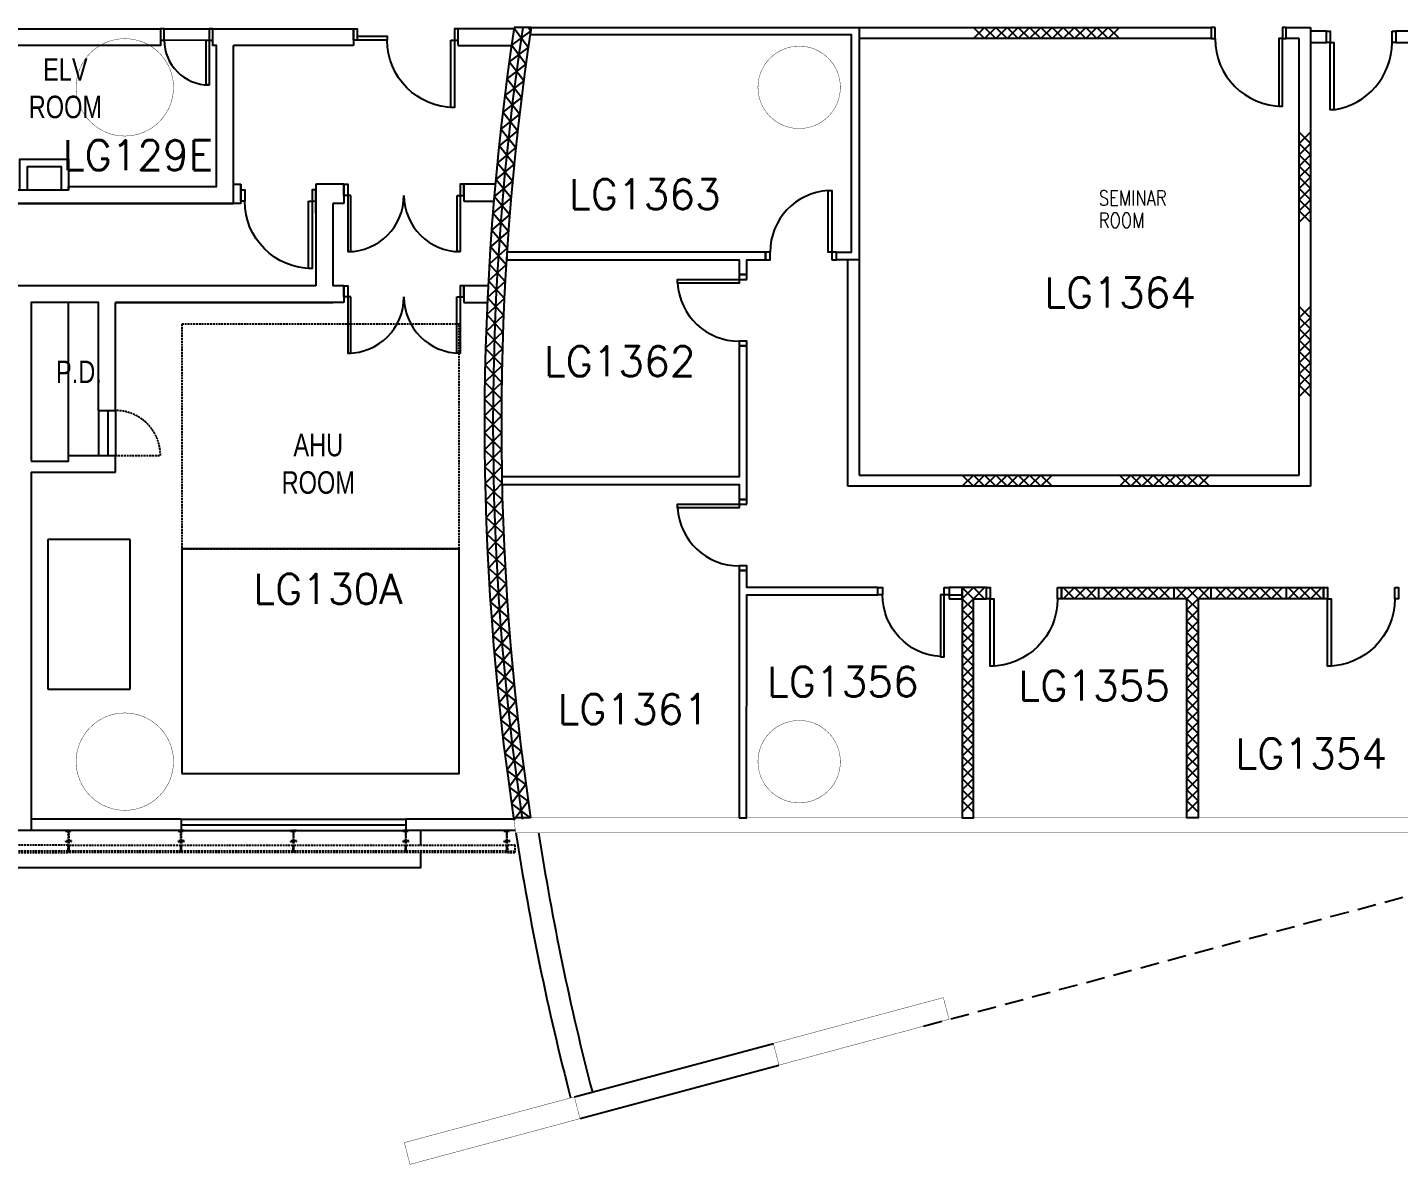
# Model space of a CAD drawing. Extents: x -163000 to 184253, y -124935 to 90032.
# Drawn here: x -103300 to -85000, y 1422 to 16600 of the extents above; entities that cross this region are included whole.
import ezdxf

# ---------------------------------------------------------------- set-up
doc = ezdxf.new("R2010")
doc.units = 0
doc.header["$LTSCALE"] = 1000
doc.header["$MEASUREMENT"] = 0
doc.linetypes.add('HIDDEN', pattern=[0.375, 0.25, -0.125])
doc.layers.get('0').update_dxf_attribs({"linetype": 'CONTINUOUS'})
for name, color, linetype in [('17', 7, 'CONTINUOUS'), ('1867-BASE$0$EXISTING BASE', 1, 'CONTINUOUS'), ('20', 7, 'CONTINUOUS'), ('21', 7, 'CONTINUOUS'), ('22', 7, 'CONTINUOUS'), ('23', 7, 'CONTINUOUS'), ('30', 7, 'CONTINUOUS'), ('41', 7, 'CONTINUOUS'), ('48', 7, 'CONTINUOUS'), ('6', 7, 'CONTINUOUS'), ('A-glaz', 1, 'CONTINUOUS'), ('A-WallExt', 3, 'CONTINUOUS'), ('dr', 1, 'CONTINUOUS'), ('fence', 1, 'CONTINUOUS'), ('LG1$0$wall to be demolish', 7, 'CONTINUOUS'), ('ROOM-NO', 4, 'CONTINUOUS'), ('wal', 3, 'CONTINUOUS'), ('walc', 1, 'CONTINUOUS')]:
    doc.layers.add(name, color=color, linetype=linetype)
doc.layers.add('omitted', color=9, linetype='CONTINUOUS', plot=False)
doc.layers.add('text', color=4, linetype='CONTINUOUS', lineweight=18)
doc.styles.get("Standard").update_dxf_attribs({"font": 'romans.shx', "width": 0.75})

# ---------------------------------------------------------------- blocks, each defined once
blk = doc.blocks.new('H900')
at = {"layer": '22', "color": 10, "linetype": 'Continuous'}
for points in [[(0, 0), (0.15, 0.15), (0.3, 0), (0.45, 0.15), (0.6, 0), (0.75, 0.15), (0.9, 0)], [(0, 0.15), (0.15, 0), (0.3, 0.15), (0.45, 0), (0.6, 0.15), (0.75, 0), (0.9, 0.15)]]:
    blk.add_lwpolyline(points, dxfattribs=at)
blk = doc.blocks.new('H450')
at = {"layer": '22', "color": 1, "linetype": 'Continuous'}
for points in [[(0, 0.15), (0.15, 0), (0.3, 0.15), (0.45, 0)], [(0, 0), (0.15, 0.15), (0.3, 0), (0.45, 0.15)]]:
    blk.add_lwpolyline(points, dxfattribs=at)
blk = doc.blocks.new('D1000B')
at = {"layer": '30', "linetype": 'Continuous'}
for points in [[(0.05, 0.15), (0.1, 0.15), (0.1, 1.05), (0.05, 1.05)], [(0, 0), (0.05, 0), (0.05, 0.15), (0, 0.15)], [(0.95, 0), (1, 0), (1, 0.15), (0.95, 0.15)]]:
    blk.add_lwpolyline(points, close=True, dxfattribs=at)
blk.add_arc((0.05, 0.15), 0.9, 0, 90, dxfattribs=at)
blk = doc.blocks.new('D22P2')
at = {"layer": '41', "color": 10, "linetype": 'Continuous'}
for points in [[(-0.0627, 0.0999), (-0.1127, 0.0999), (-0.1127, 0.9249), (-0.0627, 0.925)], [(-0.9501, -0.0001), (-0.8876, 0), (-0.8876, 0.0999), (-0.9502, 0.0999)], [(-0.9501, -0.0001), (-0.8876, 0), (-0.8876, 0.0999), (-0.9502, 0.0999)], [(-0.0626, 0), (0, 0), (-0.0001, 0.0999), (-0.0627, 0.0999)]]:
    blk.add_lwpolyline(points, close=True, dxfattribs=at)
blk.add_arc((-0.062665, 0.099907), 0.824986, 93.477303, 179.998389, dxfattribs=at)
blk = doc.blocks.new('H300')
at = {"layer": '22', "color": 1, "linetype": 'Continuous'}
for points in [[(0, 0), (0.15, 0.15), (0.3, 0)], [(0, 0.15), (0.15, 0), (0.3, 0.15)]]:
    blk.add_lwpolyline(points, dxfattribs=at)
blk = doc.blocks.new('H1050')
at = {"layer": '22', "color": 10, "linetype": 'Continuous'}
for points in [[(0, 0.15), (0.15, 0), (0.3, 0.15), (0.45, 0), (0.6, 0.15), (0.75, 0), (0.9, 0.15), (1.05, 0)], [(0, 0), (0.15, 0.15), (0.3, 0), (0.45, 0.15), (0.6, 0), (0.75, 0.15), (0.9, 0), (1.05, 0.15)]]:
    blk.add_lwpolyline(points, dxfattribs=at)
blk = doc.blocks.new('H1200')
at = {"layer": '22', "color": 10, "linetype": 'Continuous'}
for points in [[(0, 0), (0.15, 0.15), (0.3, 0), (0.45, 0.15), (0.6, 0), (0.75, 0.15), (0.9, 0), (1.05, 0.15), (1.2, 0)], [(0, 0.15), (0.15, 0), (0.3, 0.15), (0.45, 0), (0.6, 0.15), (0.75, 0), (0.9, 0.15), (1.05, 0), (1.2, 0.15)]]:
    blk.add_lwpolyline(points, dxfattribs=at)
blk = doc.blocks.new('H750')
at = {"layer": '22', "color": 10, "linetype": 'Continuous'}
for points in [[(0, 0.15), (0.15, 0), (0.3, 0.15), (0.45, 0), (0.6, 0.15), (0.75, 0)], [(0, 0), (0.15, 0.15), (0.3, 0), (0.45, 0.15), (0.6, 0), (0.75, 0.15)]]:
    blk.add_lwpolyline(points, dxfattribs=at)
blk = doc.blocks.new('d900')
at = {"layer": 'dr', "linetype": 'Continuous'}
for points in [[(-113867, -86406), (-113867, -86356), (-114767, -86356), (-114767, -86406)], [(-113717, -86306), (-113717, -86356), (-113867, -86356), (-113867, -86306)]]:
    blk.add_lwpolyline(points, close=True, dxfattribs=at)
blk.add_arc((-113867, -86356), 900, 180, 270, dxfattribs=at)
blk = doc.blocks.new('s2118a')
at = {"layer": '17', "color": 10, "linetype": 'Continuous'}
for points in [[(-92500, 13600), (-92299.9, 13600), (-92299.9, 16500.1), (-93299.9, 16500.1), (-96584, 16500.1), (-96584, 16600.1), (-93199.9, 16600.1), (-92199.9, 16600.1), (-92199.9, 13600), (-92199.9, 13500.1), (-92500, 13500.1)], [(-93799.8, 13300), (-93699.9, 13300), (-93699.9, 13500.1), (-93450, 13500.1), (-93450.1, 13600), (-93699.9, 13600.1), (-93799.8, 13600.1), (-96899.8, 13600.1), (-96899.9, 13500.1), (-93799.9, 13500.1)], [(-93799.8, 10300), (-93699.8, 10300), (-93699.8, 12350), (-93799.8, 12349.9), (-93799.9, 10600.1), (-96967, 10600.1), (-96967, 10500.1), (-93799.9, 10500.1)], [(-93799.9, 6050.1), (-93701.8, 6050.1), (-93699.9, 9025.1), (-91950.1, 9025.2), (-91950, 9125.1), (-93699.9, 9125.1), (-93699.8, 9350), (-93799.8, 9349.9)], [(-90824.9, 9125.1), (-90999.9, 9125.1), (-90999.9, 9025.1), (-90824.9, 9025.1)]]:
    blk.add_lwpolyline(points, close=True, dxfattribs=at)
at = {"layer": '1867-BASE$0$EXISTING BASE', "linetype": 'Continuous'}
for points in [[(-85962.9, 16550.1), (-85912.9, 16550.1), (-85912.9, 16400.1), (-85962.9, 16400.1)], [(-85086.9, 16550.1), (-85036.9, 16550.1), (-85036.9, 16400.1), (-85086.9, 16400.1)], [(-85912.9, 16400.1), (-85862.9, 16400.1), (-85862.9, 15500.1), (-85912.9, 15500.1)]]:
    blk.add_lwpolyline(points, close=True, dxfattribs=at)
blk.add_lwpolyline([(-85862.9, 15500.1, 0.370403647), (-85086.9, 16400.1, -0.636748227)], format="xyb", dxfattribs=at)
blk.add_lwpolyline([(-85862.9, 16400.1), (-85862.9, 15500.1)], dxfattribs=at)
at = {"layer": '20', "color": 10, "linetype": 'Continuous'}
for p, q in [((-92199.9, 16600.1), (-87499.9, 16600.1)), ((-87499.9, 16600.1), (-87499.9, 16450.1)), ((-86499.9, 16450.1), (-86499.9, 16600.1)), ((-86499.9, 16600.1), (-86174.9, 16600.1)), ((-86174.9, 16600.1), (-86174.9, 10475.1)), ((-87499.9, 16450.1), (-92199.9, 16450.1)), ((-86324.9, 16450.1), (-86499.9, 16450.1)), ((-86324.9, 10625.1), (-86324.9, 16450.1)), ((-92349.9, 10475.1), (-92349.9, 13500.1)), ((-92199.9, 13500.1), (-92199.9, 10625.1)), ((-92199.9, 10625.1), (-86324.9, 10625.1)), ((-86174.9, 10475.1), (-92349.9, 10475.1))]:
    blk.add_line(p, q, dxfattribs=at)
at = {"layer": '20', "color": 14, "linetype": 'Continuous'}
for p, q in [((-96584.3, 6050.1), (-96811.8, 6050.1)), ((-96000.2, 2325.4), (-93344.5, 3040.1)), ((-95924.8, 2035), (-93269.1, 2749.7))]:
    blk.add_line(p, q, dxfattribs=at)
at = {"layer": '20', "color": 1}
for points in [[(-86174.9, 16550.1), (-86174.9, 16400.1), (-85962.9, 16400.1), (-85962.9, 16550.1)], [(-84824.9, 16550.1), (-85036.9, 16550.1), (-85036.9, 16400.1), (-84824.9, 16400.1)]]:
    blk.add_lwpolyline(points, close=True, dxfattribs=at)
at = {"layer": '20', "color": 10, "linetype": 'HIDDEN'}
blk.add_lwpolyline([(-90824.9, 9125.1), (-90999.9, 9125.1), (-90999.9, 8975.1), (-90824.9, 8975.1)], close=True, dxfattribs=at)
at = {"layer": '20', "color": 10, "linetype": 'Continuous'}
blk.add_lwpolyline([(-90824.9, 9125.1), (-90824.9, 6050.1), (-90674.9, 6050.1), (-90674.9, 8975.1), (-90499.9, 8975.1), (-90499.9, 9125.1), (-90824.9, 9125.1)], dxfattribs=at)
for points in [[(-89499.9, 9125.1), (-85999.9, 9125.1), (-85999.9, 8975.1), (-87674.9, 8975.1), (-87674.9, 6050.1), (-87824.9, 6050.1), (-87824.9, 8975.1), (-89499.9, 8975.1)], [(-88999.9, 9125.1), (-87999.9, 9125.1), (-87999.9, 8975.1), (-88999.9, 8975.1)], [(-87499.9, 9125.1), (-86499.9, 9125.1), (-86499.9, 8975.1), (-87499.9, 8975.1)]]:
    blk.add_lwpolyline(points, close=True, dxfattribs=at)
at = {"layer": '20', "color": 10, "linetype": 'Continuous', "const_width": 5}
for points in [[(-81749.9, 6050.1), (-96811.8, 6050.1)], [(-81749.9, 5850.1), (-96781.4, 5850.1)]]:
    blk.add_lwpolyline(points, dxfattribs=at)
at = {"layer": '20', "color": 14, "linetype": 'Continuous', "const_width": 5}
blk.add_lwpolyline([(-96811.762, 6050.107, 0.001417), (-96781.446, 5850.101, 0.001417)], format="xyb", dxfattribs=at)
at = {"layer": '20', "color": 10, "linetype": 'Continuous', "const_width": 5}
blk.add_lwpolyline([(-96811.762, 6050.107, 0.001417), (-96781.445, 5850.094, 0.001417)], format="xyb", dxfattribs=at)
at = {"layer": '20', "color": 14, "linetype": 'Continuous', "const_width": 5}
for points in [[(-91075.1, 3650.8), (-93344.5, 3040.1)], [(-90999.8, 3360.4), (-91075.1, 3650.8)], [(-90999.8, 3360.4), (-93269.1, 2749.7)], [(-93269.1, 2749.7), (-93344.5, 3040.1)], [(-98269.5, 1714.8), (-96000.2, 2325.4)], [(-95924.8, 2035), (-96000.2, 2325.4)], [(-98194.1, 1424.4), (-95924.8, 2035)], [(-98194.1, 1424.4), (-98269.5, 1714.8)]]:
    blk.add_lwpolyline(points, dxfattribs=at)
at = {"layer": '20', "color": 14, "linetype": 'Continuous'}
for radius, start, end in [(35700, 171.4623439, 188.456514), (35475, 171.4077855, 188.510553)]:
    blk.add_arc((-61499.9, 11300.1), radius, start, end, dxfattribs=at)
at = {"layer": '21', "color": 1}
blk.add_line((-96576.753, 16600.1), (-96804.291, 16600.1), dxfattribs=at)
at = {"layer": '21', "color": 1, "linetype": 'Continuous'}
blk.add_arc((-61499.9, 11300.1), 35587, 171.4350307, 188.51055, dxfattribs=at)
at = {"layer": '22', "color": 14, "linetype": 'Continuous'}
for p, q in [((-96583.2, 16553.2), (-96838.7, 16363.5)), ((-96787.656, 16600.1), (-96805.9, 16586.7)), ((-96616.1, 16330.6), (-96805.8, 16586.1)), ((-96583.5, 16552.6), (-96618.37, 16600.1)), ((-96615.7, 16331.2), (-96870.2, 16140.1)), ((-96647.4, 16108.4), (-96838.5, 16362.9)), ((-96647.2, 16109.6), (-96899.6, 15915.9)), ((-96676.6, 15886.5), (-96870.3, 16138.9)), ((-96676.8, 15887.2), (-96928.2, 15692.1)), ((-96704.9, 15663.9), (-96900, 15915.3)), ((-96705, 15664.5), (-96955.3, 15468.1)), ((-96731.9, 15441.2), (-96928.3, 15691.5)), ((-96731.8, 15441.7), (-96981.1, 15244)), ((-96757.5, 15218.2), (-96955.3, 15467.5)), ((-96757.2, 15218.8), (-97005.4, 15019.7)), ((-96781.8, 14995.1), (-96980.9, 15243.4)), ((-96803.9, 14772.4), (-97005.6, 15018.5)), ((-96781.7, 14996.3), (-97027.8, 14794.6)), ((-96804.2, 14773.1), (-97049.3, 14570)), ((-96825.2, 14549), (-97028.3, 14794.1)), ((-96825.4, 14549.6), (-97069.3, 14345.3)), ((-96845.2, 14325.5), (-97049.5, 14569.5)), ((-96845.1, 14326.1), (-97087.9, 14120.5)), ((-96863.7, 14101.9), (-97069.3, 14344.7)), ((-96863.5, 14102.5), (-97105.2, 13895.6)), ((-96880.9, 13878.1), (-97087.8, 14119.9)), ((-96880.4, 13878.7), (-97121.1, 13670.5)), ((-96896.7, 13654.3), (-97104.8, 13894.9)), ((-96896.4, 13655.5), (-97134.8, 13444.7)), ((-96910.3, 13430.9), (-97121, 13669.3)), ((-96910.5, 13431.5), (-97147.7, 13219.5)), ((-96923.1, 13206.9), (-97135.1, 13444.2)), ((-96923.1, 13207.5), (-97159.3, 12994.2)), ((-96934.6, 12982.8), (-97147.8, 13218.9)), ((-96944.6, 12758.6), (-97159.1, 12993.6)), ((-96934.4, 12983.4), (-97169.4, 12768.8)), ((-96944.3, 12759.2), (-97178.2, 12543.4)), ((-96953.3, 12534.4), (-97169.1, 12768.2)), ((-96953.2, 12535.5), (-97184.8, 12317.3)), ((-96959.9, 12310.6), (-97178.1, 12542.2)), ((-96960.2, 12311.2), (-97190.6, 12091.8)), ((-96965.6, 12086.3), (-97185.1, 12316.7)), ((-96965.7, 12086.9), (-97195, 11866.2)), ((-96970, 11862), (-97190.7, 12091.2)), ((-96969.9, 11862.6), (-97198, 11640.7)), ((-96973, 11637.6), (-97194.9, 11865.6)), ((-96972.7, 11638.2), (-97199.6, 11415.1)), ((-96974.6, 11413.2), (-97197.7, 11640.1)), ((-96974.1, 11189.4), (-97199.6, 11413.9)), ((-96974.6, 11414.4), (-97199.1, 11188.9)), ((-96972.8, 10965), (-97199.5, 11188.3)), ((-96974.5, 11190), (-97197.7, 10963.3)), ((-96970, 10740.6), (-97197.9, 10962.7)), ((-96972.9, 10965.6), (-97195, 10737.7)), ((-96965.9, 10516.2), (-97194.9, 10737.1)), ((-96970, 10741.2), (-97190.8, 10512.1)), ((-96960.4, 10291.9), (-97190.6, 10511.5)), ((-96965.7, 10516.8), (-97185.3, 10286.6)), ((-96952.9, 10068.2), (-97185.4, 10285.4)), ((-96960.6, 10293.1), (-97177.8, 10060.5)), ((-96953.3, 10068.8), (-97169.2, 9835.1)), ((-96944.4, 9844), (-97178.1, 10059.9)), ((-96934.6, 9619.8), (-97169.4, 9834.5)), ((-96944.7, 9844.6), (-97159.3, 9609.7)), ((-96923.3, 9395.7), (-97159.3, 9609.1)), ((-96934.6, 9620.4), (-97148.1, 9384.4)), ((-96910.7, 9171.6), (-97147.9, 9383.8)), ((-96923.2, 9396.3), (-97135.4, 9159.1)), ((-96896.7, 8947.7), (-97135, 9158.6)), ((-96910.4, 9172.2), (-97121.3, 8934)), ((-96880.7, 8724.4), (-97121.2, 8932.8)), ((-96896.7, 8948.8), (-97105.1, 8708.4)), ((-96863.7, 8500.7), (-97105.3, 8707.8)), ((-96881, 8725), (-97088.1, 8483.4)), ((-96845.4, 8277), (-97088.1, 8482.8)), ((-96863.9, 8501.3), (-97069.7, 8258.6)), ((-96825.7, 8053.5), (-97069.5, 8258)), ((-96845.4, 8277.6), (-97049.9, 8033.8)), ((-96825.5, 8054.1), (-97028.7, 7809.2)), ((-96804.6, 7830.1), (-97049.5, 8033.3)), ((-96781.6, 7607.4), (-97028.6, 7808)), ((-96804.8, 7831.2), (-97005.4, 7584.2)), ((-96757.6, 7384.3), (-97005.6, 7583.6)), ((-96782, 7608), (-96981.2, 7359.9)), ((-96732.2, 7161.4), (-96981.3, 7359.3)), ((-96757.8, 7384.9), (-96955.7, 7135.8)), ((-96732.2, 7162), (-96928.8, 6911.8)), ((-96705.4, 6938.6), (-96955.6, 7135.2)), ((-96677.3, 6715.9), (-96928.5, 6911.2)), ((-96705.2, 6939.2), (-96900.5, 6688)), ((-96647.2, 6494.2), (-96900.5, 6686.8)), ((-96677.6, 6717.1), (-96870.2, 6463.8)), ((-96616.2, 6271.9), (-96870.5, 6463.2)), ((-96647.7, 6494.7), (-96838.9, 6240.4)), ((-96583.7, 6049.9), (-96839, 6239.8)), ((-96616.4, 6272.5), (-96806.3, 6017.2))]:
    blk.add_line(p, q, dxfattribs=at)
at = {"layer": '23', "color": 14, "linetype": 'HIDDEN'}
blk.add_line((-91338.8, 3269.3), (-81749.8, 5850.1), dxfattribs=at)
at = {"layer": '23', "color": 14}
for radius, start in [(35700, 188.781183), (35400, 188.856183)]:
    blk.add_arc((-61499.9, 11300.1), radius, start, 194.582022, dxfattribs=at)
at = {"layer": '48', "color": 12, "linetype": 'Continuous', "const_width": 5}
for points in [[(-101349.9, 15800.1, 1), (-102649.9, 15800.1, 1)], [(-101349.9, 6800.1, 1), (-102649.9, 6800.1, 1)]]:
    blk.add_lwpolyline(points, format="xyb", close=True, dxfattribs=at)
at = {"layer": '6', "color": 14, "linetype": 'Continuous', "const_width": 5}
for points in [[(-92449.9, 15800.1, 1), (-93549.9, 15800.1, 1)], [(-92449.9, 6800.1, 1), (-93549.9, 6800.1, 1)]]:
    blk.add_lwpolyline(points, format="xyb", close=True, dxfattribs=at)
at = {"layer": 'A-glaz'}
for p, q in [((-103027.021, 9765.914), (-103027.021, 7765.914)), ((-101927.021, 9765.914), (-103027.021, 9765.914)), ((-101927.021, 7765.914), (-101927.021, 9765.914)), ((-103027.021, 7765.914), (-101927.021, 7765.914))]:
    blk.add_line(p, q, dxfattribs=at)
blk.add_lwpolyline([(-101237.114, 6640.999), (-97537.114, 6640.999), (-97537.114, 9640.999), (-101237.114, 9640.999)], close=True, dxfattribs=at)
at = {"layer": 'A-WallExt'}
for p, q in [((-97549.875, 16357.123), (-96839.912, 16357.132)), ((-102224.9, 13152.087), (-103499.9, 13152.084)), ((-102124.9, 12927.072), (-99224.919, 12927.082)), ((-102124.9, 12927.072), (-99224.919, 12927.082)), ((-102124.9, 11487.072), (-102124.9, 12927.075)), ((-102124.9, 12927.071), (-99224.919, 12927.071)), ((-102349.9, 11487.084), (-102124.9, 11487.072)), ((-102349.934, 10887.084), (-102124.934, 10887.072)), ((-102124.9, 10662.084), (-102124.9, 10887.072)), ((-103249.9, 10662.084), (-102124.9, 10662.084)), ((-103249.9, 5882.129), (-103499.9, 5882.129)), ((-101249.9, 5882.129), (-103249.9, 5882.129)), ((-96789.133, 5882.126), (-98249.9, 5882.127))]:
    blk.add_line(p, q, dxfattribs=at)
for points in [[(-102349.9, 11487.084), (-102349.9, 12927.075), (-103249.9, 12927.075), (-103249.9, 10812.084)], [(-103249.9, 10812.084), (-102749.9, 10812.084), (-102749.9, 10887.084), (-102349.9, 10887.084)]]:
    blk.add_lwpolyline(points, dxfattribs=at)
at = {"layer": 'dr', "linetype": 'ByBlock'}
for p, q in [((-101474.868, 16582.044), (-100824.868, 16582.41)), ((-101474.868, 16432.044), (-100824.793, 16432.41))]:
    blk.add_line(p, q, dxfattribs=at)
at = {"layer": 'dr'}
for p, q in [((-102349.9, 11487.079), (-102349.934, 10887.079)), ((-102224.9, 11487.072), (-102224.934, 10887.072)), ((-102124.9, 11487.072), (-102124.934, 10887.072))]:
    blk.add_line(p, q, dxfattribs=at)
at = {"layer": 'dr', "linetype": 'Continuous'}
for points in [[(-101474.868, 16582.044), (-101524.868, 16582.044), (-101524.868, 16432.044), (-101474.868, 16432.044)], [(-100824.868, 16582.044), (-100874.868, 16582.044), (-100874.868, 16432.044), (-100824.868, 16432.044)], [(-98949.874, 16582.105), (-98899.874, 16582.105), (-98899.874, 16432.105), (-98949.874, 16432.105)], [(-100916.535, 16432.044), (-100874.868, 16432.044), (-100874.868, 15832.044), (-100916.535, 15832.044)], [(-99074.869, 14507.202), (-99024.869, 14507.202), (-99024.869, 14357.202), (-99074.869, 14357.202)], [(-97474.869, 14507.202), (-97524.869, 14507.202), (-97524.869, 14357.202), (-97474.869, 14357.202)], [(-100449.87, 14432.199), (-100399.87, 14432.199), (-100399.87, 14282.199), (-100449.87, 14282.199)], [(-100449.87, 14432.199), (-100399.87, 14432.199), (-100399.87, 14282.199), (-100449.87, 14282.199)], [(-98983.202, 14357.202), (-99024.869, 14357.202), (-99024.869, 13607.202), (-98983.202, 13607.202)], [(-97566.535, 14357.202), (-97524.869, 14357.202), (-97524.869, 13607.202), (-97566.535, 13607.202)], [(-99074.921, 13152.209), (-99024.921, 13152.209), (-99024.921, 13002.209), (-99074.921, 13002.209)], [(-98983.255, 13002.209), (-99024.921, 13002.209), (-99024.921, 12252.209), (-98983.255, 12252.209)], [(-97566.588, 13002.209), (-97524.921, 13002.209), (-97524.921, 12252.209), (-97566.588, 12252.209)], [(-97474.921, 13152.209), (-97524.921, 13152.209), (-97524.921, 13002.209), (-97474.921, 13002.209)]]:
    blk.add_lwpolyline(points, close=True, dxfattribs=at)
blk.add_lwpolyline([(-98899.882, 16482.105), (-98499.881, 16482.167), (-98499.874, 16432.167), (-98899.874, 16432.105)], dxfattribs=at)
at = {"layer": 'dr', "linetype": 'HIDDEN', "ltscale": 0.1}
blk.add_lwpolyline([(-102124.9, 10887.072), (-101524.9, 10887.038, 0.414230043), (-102124.9, 11487.072)], format="xyb", dxfattribs=at)
at = {"layer": 'dr', "linetype": 'Continuous'}
for centre, radius, start, end in [((-100874.868, 16432.044), 600, 180, 270), ((-99024.869, 14357.202), 750, 270, 0), ((-97524.869, 14357.202), 750, 180, 270), ((-99024.921, 13002.209), 750, 270, 0), ((-97524.921, 13002.209), 750, 180, 270)]:
    blk.add_arc(centre, radius, start, end, dxfattribs=at)
at = {"layer": 'fence'}
for points in [[(-113324.9, 14882.127), (-113324.9, 14282.126), (-114149.9, 14282.126), (-114149.9, 5387.129), (-98049.9, 5387.129), (-98049.9, 5587.129)], [(-98049.9, 5687.129), (-98049.9, 5882.127)]]:
    blk.add_lwpolyline(points, dxfattribs=at)
at = {"layer": 'LG1$0$wall to be demolish', "color": 1, "linetype": 'HIDDEN', "ltscale": 0.1}
blk.add_lwpolyline([(-101237.114, 9640.999), (-97537.114, 9640.999), (-97537.114, 12640.999), (-101237.114, 12640.999)], close=True, dxfattribs=at)
at = {"layer": 'omitted', "linetype": 'HIDDEN', "ltscale": 0.1}
for p, q in [((-102756.9, 5607.129), (-103774.9, 5607.129)), ((-101256.9, 5607.129), (-102742.9, 5607.129)), ((-99756.9, 5607.129), (-101242.9, 5607.129)), ((-98256.9, 5607.129), (-99742.9, 5607.129)), ((-96906.9, 5607.129), (-98242.9, 5607.129)), ((-96892.9, 5607.129), (-96789.427, 5607.129))]:
    blk.add_line(p, q, dxfattribs=at)
for points in [[(-103794.9, 5587.129), (-102756.9, 5587.129), (-102756.9, 5687.129), (-103694.9, 5687.129), (-103694.9, 6625.129), (-103794.9, 6625.129), (-103794.9, 5587.129)], [(-102789.9, 5732.128), (-102709.9, 5732.128), (-102709.9, 5742.128), (-102744.9, 5742.128), (-102744.9, 5872.128), (-102709.9, 5872.128), (-102709.9, 5882.128), (-102789.9, 5882.128), (-102789.9, 5882.128), (-102789.9, 5872.128), (-102754.9, 5872.128), (-102754.9, 5742.128), (-102789.9, 5742.128), (-102789.9, 5732.128)], [(-101289.9, 5732.129), (-101209.9, 5732.129), (-101209.9, 5742.129), (-101244.9, 5742.129), (-101244.9, 5872.129), (-101209.9, 5872.129), (-101209.9, 5882.129), (-101289.9, 5882.129), (-101289.9, 5882.129), (-101289.9, 5872.129), (-101254.9, 5872.129), (-101254.9, 5742.129), (-101289.9, 5742.129), (-101289.9, 5732.129)], [(-99789.9, 5732.129), (-99709.9, 5732.129), (-99709.9, 5742.129), (-99744.9, 5742.129), (-99744.9, 5872.129), (-99709.9, 5872.129), (-99709.9, 5882.129), (-99789.9, 5882.129), (-99789.9, 5882.129), (-99789.9, 5872.129), (-99754.9, 5872.129), (-99754.9, 5742.129), (-99789.9, 5742.129), (-99789.9, 5732.129)], [(-98289.9, 5732.129), (-98209.9, 5732.129), (-98209.9, 5742.129), (-98244.9, 5742.129), (-98244.9, 5872.129), (-98209.9, 5872.129), (-98209.9, 5882.129), (-98289.9, 5882.129), (-98289.9, 5882.129), (-98289.9, 5872.129), (-98254.9, 5872.129), (-98254.9, 5742.129), (-98289.9, 5742.129), (-98289.9, 5732.129)], [(-96939.9, 5732.129), (-96859.9, 5732.129), (-96859.9, 5742.129), (-96894.9, 5742.129), (-96894.9, 5872.129), (-96859.9, 5872.129), (-96859.9, 5882.129), (-96939.9, 5882.129), (-96939.9, 5882.129), (-96939.9, 5872.129), (-96904.9, 5872.129), (-96904.9, 5742.129), (-96939.9, 5742.129), (-96939.9, 5732.129)], [(-102754.9, 5732.128), (-102754.9, 5632.128), (-102744.9, 5632.128), (-102744.9, 5732.128)], [(-102742.9, 5687.129), (-101256.9, 5687.129), (-101256.9, 5587.129), (-102742.9, 5587.129), (-102742.9, 5687.129)], [(-101254.9, 5732.129), (-101254.9, 5632.129), (-101244.9, 5632.129), (-101244.9, 5732.129)], [(-101242.9, 5687.129), (-99756.9, 5687.129), (-99756.9, 5587.129), (-101242.9, 5587.129), (-101242.9, 5687.129)], [(-99754.9, 5732.129), (-99754.9, 5632.129), (-99744.9, 5632.129), (-99744.9, 5732.129)], [(-99742.9, 5687.129), (-98256.9, 5687.129), (-98256.9, 5587.129), (-99742.9, 5587.129), (-99742.9, 5687.129)], [(-98254.9, 5732.129), (-98254.9, 5632.129), (-98244.9, 5632.129), (-98244.9, 5732.129)], [(-98242.9, 5687.129), (-96906.9, 5687.129), (-96906.9, 5587.129), (-98242.9, 5587.129), (-98242.9, 5687.129)], [(-96904.9, 5732.129), (-96904.9, 5632.129), (-96894.9, 5632.129), (-96894.9, 5732.129)], [(-96789.427, 5687.129), (-96892.9, 5687.129), (-96892.9, 5587.129), (-96789.427, 5587.129), (-96789.427, 5687.129)]]:
    blk.add_lwpolyline(points, dxfattribs=at)
at = {"layer": 'wal'}
for p, q in [((-100824.875, 16582.042), (-98949.874, 16582.104)), ((-98949.874, 16582.104), (-98949.874, 16357.166)), ((-97549.875, 16357.123), (-97549.872, 16582.165)), ((-96806.981, 16582.15), (-97549.872, 16582.165)), ((-98949.874, 16357.166), (-100549.875, 16357.175)), ((-100549.9, 14507.074), (-100449.87, 14507.31)), ((-100449.87, 14507.199), (-100449.87, 14252.045)), ((-100449.87, 14282.199), (-100449.87, 14507.198)), ((-100449.87, 14282.199), (-100449.87, 14507.198)), ((-99449.837, 14507.202), (-99449.873, 13152.094)), ((-99074.875, 14507.202), (-99449.837, 14507.202)), ((-99074.875, 14507.202), (-99074.875, 14252.051)), ((-97055.553, 14507.202), (-97474.875, 14507.201)), ((-97474.875, 14507.202), (-97474.875, 14282.202)), ((-97474.875, 14282.202), (-97075.131, 14282.202)), ((-100449.87, 14252.061), (-106149.905, 14252.083)), ((-99449.873, 14121.969), (-99449.871, 14252.051)), ((-99074.875, 14252.088), (-99224.873, 14252.088)), ((-99224.873, 14252.088), (-99224.873, 13152.209)), ((-99449.873, 13152.094), (-102224.9, 13152.087)), ((-99449.918, 13152.094), (-102149.9, 13152.087)), ((-99449.873, 13152.094), (-102149.9, 13152.087)), ((-99449.919, 13152.084), (-102149.9, 13152.075)), ((-99074.921, 13152.209), (-99224.873, 13152.209)), ((-99074.921, 13152.209), (-99074.921, 12927.045)), ((-97151.824, 13152.21), (-97474.921, 13152.208)), ((-97474.921, 13152.209), (-97474.921, 12927.082)), ((-99224.919, 12927.082), (-102124.9, 12927.075)), ((-99224.873, 12927.071), (-102124.9, 12927.073)), ((-99074.921, 12927.082), (-99224.919, 12927.082)), ((-97474.921, 12927.082), (-97162.807, 12927.082)), ((-103249.9, 10662.084), (-103249.9, 5882.129)), ((-101249.9, 6032.128), (-103249.9, 6032.128)), ((-101249.9, 6032.128), (-101249.9, 5882.13)), ((-98249.9, 6032.128), (-98249.9, 5882.13)), ((-96811.711, 6032.126), (-98249.9, 6032.126))]:
    blk.add_line(p, q, dxfattribs=at)
for points in [[(-106899.941, 16582.016), (-106899.941, 14252.086), (-100549.898, 14252.064), (-100549.875, 16357.175)], [(-103649.95, 16032.323), (-103649.95, 16582.336), (-101524.868, 16582.098), (-101524.868, 16357.164), (-103499.95, 16357.383), (-103499.95, 14432.199)], [(-103499.95, 14432.199), (-102749.893, 14432.082), (-102749.891, 14477.083), (-100774.914, 14477.074), (-100774.877, 16357.13), (-100824.875, 16357.135), (-100824.875, 16582.042)], [(-97474.869, 14507.202), (-97474.875, 14507.202)], [(-97474.915, 13152.209), (-97474.921, 13152.209)]]:
    blk.add_lwpolyline(points, dxfattribs=at)
at = {"layer": 'walc'}
blk.add_line((-102749.9, 10812.084), (-102749.9, 12927.075), dxfattribs=at)
for points in [[(-103399.9, 14432.185), (-103399.893, 14842.178), (-102749.893, 14842.107), (-102749.893, 14432.082)], [(-103299.899, 14432.182), (-103299.899, 14432.182), (-103299.894, 14742.181), (-102849.893, 14742.111), (-102849.893, 14432.082)]]:
    blk.add_lwpolyline(points, dxfattribs=at)
at = {"layer": 'walc', "linetype": 'Continuous'}
for points in [[(-101249.9, 6032.128), (-98249.9, 6032.128)], [(-101249.9, 5957.129), (-98249.9, 5957.128)], [(-101249.9, 5882.129), (-98249.9, 5882.128)]]:
    blk.add_lwpolyline(points, dxfattribs=at)
at = {"xscale": 999.9979999999999, "zscale": 1000}
for name, p, yscale in [('H1200', (-90674.9, 16450.1), 999.9979999999999), ('H750', (-89474.9, 16450.1), 999.9979999999999), ('D22P2', (-92499.9, 13500.1), 999.9979999999999), ('H1200', (-90824.9, 10475.1), 999.9979999999999), ('D22P2', (-90999.9, 9125.1), -999.9979999999999), ('H300', (-90824.9, 8975.1), 999.9979999999999), ('D1000B', (-90499.9, 9125.1), -999.9979999999999), ('H450', (-89474.9, 8975.1), 999.9979999999999), ('H900', (-88949.9, 8975.1), 999.9979999999999), ('H450', (-87974.9, 8975.1), 999.9979999999999), ('H900', (-87449.9, 8975.1), 999.9979999999999), ('H450', (-86474.9, 8975.1), 999.9979999999999), ('D1000B', (-85999.9, 9125.1), -999.9979999999999)]:
    blk.add_blockref(name, p, dxfattribs=dict(at, yscale=yscale))
at = {"xscale": 999.9979999999999, "yscale": 999.9979999999999, "zscale": 1000}
for name, p, rotation in [('D1000B', (-86499.9, 16600.1), 180), ('H1200', (-86324.9, 15200.1), 270), ('D22P2', (-93699.9, 13300.1), 90), ('H1200', (-86174.9, 11675.1), 90), ('H1200', (-87524.9, 10625.1), 180), ('D22P2', (-93699.9, 10300.1), 90), ('H900', (-90824.9, 8975.1), 270), ('H900', (-87824.9, 8975.1), 270), ('H900', (-90824.9, 8075.1), 270), ('H900', (-87824.9, 8075.1), 270), ('H1050', (-90824.9, 7175.1), 270), ('H1050', (-87824.9, 7175.1), 270)]:
    blk.add_blockref(name, p, dxfattribs=dict(at, rotation=rotation))
at = {"layer": 'dr', "linetype": 'Continuous', "xscale": -1, "rotation": 270}
for p in [(-11244.364, 130298.998), (-13144.358, 128149.038), (-13144.358, 128149.038)]:
    blk.add_blockref('d900', p, dxfattribs=at)
at = {"layer": '21', "color": 10, "linetype": 'Continuous', "width": 0.8}
for s, p in [('SEMINAR', (-89000.8, 14224.7)), ('ROOM', (-89000.8, 13924.7))]:
    blk.add_text(s, height=200, dxfattribs=at).set_placement(p)
at = {"layer": 'ROOM-NO'}
for s, p in [('LG129E', (-102827.982, 14694.804)), ('LG1363', (-96071.199, 14172.802)), ('LG1364', (-89727.535, 12862.076)), ('LG1362', (-96406.221, 11943.752)), ('LG130A', (-100284.779, 8904.865)), ('LG1356', (-93428.845, 7667.751)), ('LG1355', (-90073.325, 7614.103)), ('LG1361', (-96224.268, 7301.896)), ('LG1354', (-87176.998, 6708.669))]:
    blk.add_text(s, height=400, dxfattribs=at).set_placement(p)
at = {"layer": 'text', "char_height": 300, "width": 1082.99, "attachment_point": 8}
for s, insert in [('{\\fArial|b0|i0|c0|p34;ELV\\PROOM}', (-102793.33, 15384.626)), ('{\\fArial|b0|i0|c0|p34;P.D.}', (-102612.529, 11852.781)), ('{\\fArial|b0|i0|c0|p34;AHU ROOM}', (-99418.04, 10371.685))]:
    blk.add_mtext(s, dxfattribs=dict(at, insert=insert))

msp = doc.modelspace()

# ---------------------------------------------------------------- block references
msp.add_blockref('s2118a', (0, 0))

doc.saveas('drawing.dxf')
